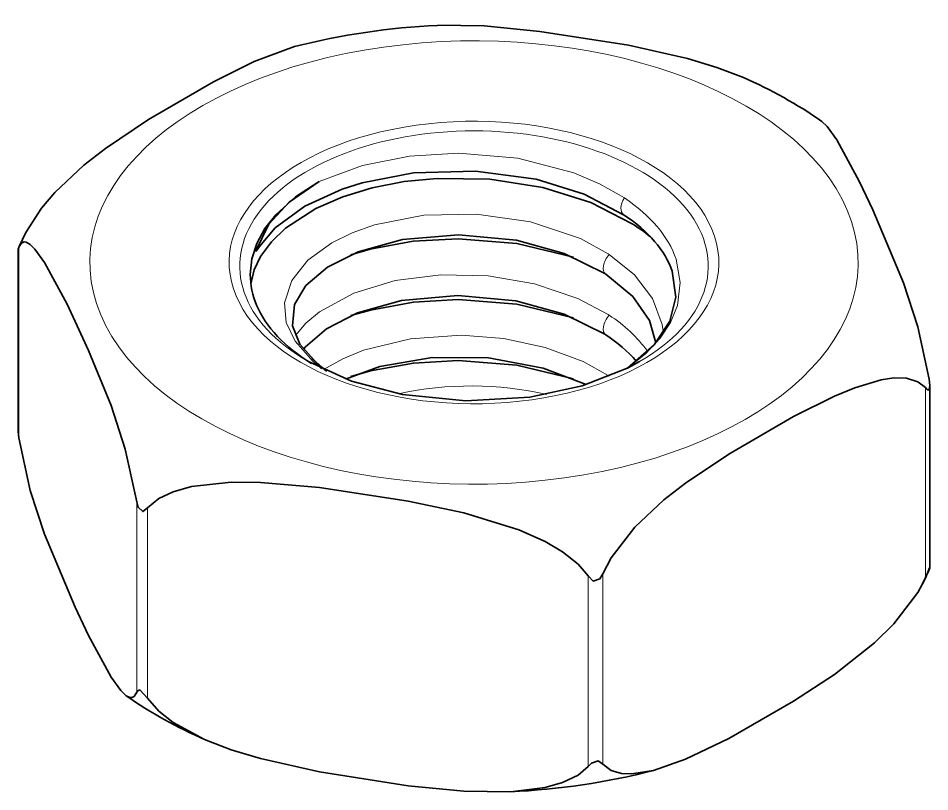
# Model space of a CAD drawing. Extents: x -131 to 1002, y -402 to 783.
# Drawn here: x 717.45 to 723.56, y 337.47 to 342.66 of the extents above; entities that cross this region are included whole.
import ezdxf

# ---------------------------------------------------------------- set-up
doc = ezdxf.new("R2010")
doc.units = 0

msp = doc.modelspace()

# ---------------------------------------------------------------- linework, layer by layer
at = {"color": 7, "lineweight": 35, "ltscale": 0.002631}
msp.add_line((717.5015, 341.2198), (717.4567, 341.1245), dxfattribs=at)
at = {"color": 7, "lineweight": 35, "ltscale": 0.000326079}
msp.add_line((717.4514, 341.107), (717.4547, 341.1196), dxfattribs=at)
at = {"color": 7, "lineweight": 35, "ltscale": 0.030574}
for p, q in [((717.4514, 339.8841), (717.4514, 341.107)), ((723.5627, 338.9696), (723.5627, 340.1925))]:
    msp.add_line(p, q, dxfattribs=at)
at = {"color": 7, "lineweight": 35, "ltscale": 0.000132048}
msp.add_line((717.4547, 341.1196), (717.4567, 341.1245), dxfattribs=at)
at = {"color": 7, "lineweight": 13, "ltscale": 0.03195}
for p, q in [((717.4547, 339.8416), (717.4547, 341.1196)), ((718.2467, 338.1351), (718.2467, 339.4131)), ((718.3174, 338.0943), (718.3174, 339.3723)), ((721.2731, 337.6371), (721.2731, 338.9151)), ((721.3697, 337.652), (721.3697, 338.93))]:
    msp.add_line(p, q, dxfattribs=at)
at = {"color": 7, "lineweight": 13, "ltscale": 0.000219223}
msp.add_line((721.4061, 341.0773), (721.4134, 341.0725), dxfattribs=at)
at = {"color": 7, "lineweight": 35, "ltscale": 0.000208666}
for p, q in [((721.3835, 340.9451), (721.3906, 340.9406)), ((721.3835, 340.5369), (721.3906, 340.5324))]:
    msp.add_line(p, q, dxfattribs=at)
at = {"color": 7, "lineweight": 13, "ltscale": 0.000218804}
msp.add_line((721.4061, 340.6691), (721.4134, 340.6643), dxfattribs=at)
at = {"color": 7, "lineweight": 13, "ltscale": 0.000563981}
msp.add_line((719.4303, 340.3655), (719.4098, 340.3749), dxfattribs=at)
at = {"color": 7, "lineweight": 13, "ltscale": 0.000317185}
msp.add_line((719.4402, 340.3576), (719.4303, 340.3655), dxfattribs=at)
at = {"color": 7, "lineweight": 35, "ltscale": 0.000161901}
msp.add_line((719.4355, 340.3621), (719.4402, 340.3576), dxfattribs=at)
at = {"color": 7, "lineweight": 13, "ltscale": 0.000218387}
msp.add_line((721.4061, 340.2608), (721.4134, 340.256), dxfattribs=at)
at = {"color": 7, "lineweight": 35, "ltscale": 0.001065}
for p, q in [((723.5627, 340.1925), (723.5593, 340.235)), ((717.4514, 339.8841), (717.4547, 339.8416))]:
    msp.add_line(p, q, dxfattribs=at)
at = {"color": 7, "lineweight": 13, "ltscale": 0.031951}
msp.add_line((723.5334, 338.9012), (723.5334, 340.1793), dxfattribs=at)
at = {"color": 7, "lineweight": 35, "ltscale": 0.002633}
msp.add_line((723.5126, 338.8568), (723.5573, 338.9521), dxfattribs=at)
at = {"color": 7, "lineweight": 35, "ltscale": 0.000132754}
msp.add_line((723.5593, 338.957), (723.5573, 338.9521), dxfattribs=at)
at = {"color": 7, "lineweight": 35, "ltscale": 0.000325739}
msp.add_line((723.5627, 338.9696), (723.5593, 338.957), dxfattribs=at)
at = {"color": 7, "lineweight": 35, "ltscale": 0.001228}
msp.add_line((723.5334, 338.9012), (723.5126, 338.8568), dxfattribs=at)
at = {"color": 7, "lineweight": 35}
for points in [[(720.2629, 342.6092), (720.5748, 342.6052), (720.9491, 342.5686), (721.5423, 342.4751), (721.9384, 342.3864), (722.1357, 342.3271), (722.3134, 342.2584)], [(719.3035, 342.466), (719.0339, 342.3668), (718.7599, 342.2299), (718.3256, 341.9775), (718.0357, 341.7827), (717.8912, 341.6705), (717.6968, 341.4886), (717.6064, 341.3828), (717.5015, 341.2198)], [(722.8393, 341.9649), (722.8759, 341.9305), (722.9406, 341.8403), (723.0911, 341.5599), (723.1801, 341.3715)], [(721.5104, 341.3387), (721.2448, 341.4769), (720.924, 341.5762), (720.5176, 341.6312), (720.1017, 341.6187), (719.7582, 341.5528), (719.6232, 341.51)], [(721.5677, 341.2784), (721.2896, 341.4202), (720.9689, 341.5206), (720.6139, 341.5762), (720.2607, 341.582), (720.0385, 341.5604), (719.8246, 341.5189), (719.6266, 341.4589), (719.4464, 341.3804)], [(719.007, 340.9365), (719.0182, 341.0422), (719.0515, 341.1458), (719.1056, 341.2452), (719.1788, 341.3389), (719.3104, 341.4586), (719.4695, 341.5619)], [(719.6231, 341.51), (719.3719, 341.3951), (719.1743, 341.2498), (719.0681, 341.1246), (719.0459, 341.094), (719.045, 341.0959), (719.1315, 341.2749), (719.2668, 341.4221), (719.4695, 341.5619)], [(719.0107, 340.8755), (719.0333, 340.9683), (719.0756, 341.058), (719.1483, 341.1575), (719.244, 341.2492), (719.4464, 341.3804)], [(723.5593, 340.235), (723.482, 340.5875), (723.386, 340.8807), (723.1801, 341.3715)], [(721.3835, 340.9451), (721.1125, 341.0792), (720.7917, 341.1677), (720.4042, 341.204), (720.0267, 341.1718), (719.7313, 341.0901), (719.5245, 340.9861), (719.3801, 340.8635), (719.3029, 340.7365), (719.2897, 340.594), (719.3398, 340.4706), (719.4355, 340.3621)], [(717.4567, 341.1245), (717.473, 341.1483), (717.491, 341.1558), (717.5041, 341.1544), (717.532, 341.1391), (717.5633, 341.1086), (717.6281, 341.0185), (717.7784, 340.738), (717.8339, 340.622)], [(721.175, 341.0542), (720.7937, 341.1463), (720.4016, 341.1772), (720.1003, 341.1602), (719.8119, 341.1075), (719.6817, 341.0698)], [(721.8359, 340.9597), (721.8599, 340.7851), (721.8195, 340.625), (721.7158, 340.4663), (721.5355, 340.3094)], [(721.3906, 340.9406), (721.5717, 340.7907), (721.6841, 340.628), (721.7263, 340.4785)], [(721.3835, 340.5369), (721.1111, 340.6714), (720.7886, 340.76), (720.3992, 340.7958), (720.0205, 340.7624), (719.7249, 340.6793), (719.5189, 340.5741), (719.3776, 340.4523), (719.3644, 340.4363)], [(721.1748, 340.646), (720.7936, 340.7381), (720.4017, 340.769), (720.1006, 340.752), (719.8123, 340.6993), (719.6822, 340.6617)], [(718.2467, 339.4131), (718.1694, 339.7657), (718.0734, 340.0588), (717.923, 340.4266), (717.8339, 340.622)], [(719.3966, 340.3528), (719.6862, 340.2215), (720.0272, 340.1318), (720.4517, 340.0894), (720.8804, 340.1146), (721.2324, 340.1905), (721.5399, 340.311), (721.6176, 340.3529)], [(721.2596, 340.1988), (720.9703, 340.3094), (720.6032, 340.3776), (720.2264, 340.381), (719.8763, 340.3212), (719.645, 340.2365)], [(721.1748, 340.2378), (720.7936, 340.3298), (720.4017, 340.3607), (720.1006, 340.3438), (719.8123, 340.2911), (719.6822, 340.2534)], [(723.5334, 340.1793), (723.4837, 340.2184), (723.4078, 340.2414), (723.3223, 340.2433), (723.2369, 340.231), (723.0599, 340.1782), (722.923, 340.1215), (722.649, 339.9845), (722.2147, 339.7321), (721.9248, 339.5373), (721.7803, 339.4251), (721.5859, 339.2433), (721.4258, 339.0372), (721.3697, 338.93)], [(723.5334, 340.1793), (723.5435, 340.1683), (723.5485, 340.1642), (723.5577, 340.1639), (723.5627, 340.1925)], [(717.4547, 339.8416), (717.532, 339.4891), (717.6281, 339.1959), (717.8339, 338.7052)], [(721.2731, 338.9151), (721.2052, 338.9934), (721.1014, 339.0763), (720.9847, 339.1457), (720.8083, 339.2249), (720.4393, 339.3387), (720.0649, 339.4179), (719.4717, 339.508), (719.0757, 339.5419), (718.8784, 339.5435), (718.6127, 339.5151), (718.4893, 339.4805), (718.3942, 339.4352), (718.3174, 339.3723)], [(718.2467, 339.4131), (718.2552, 339.3759), (718.2861, 339.3473), (718.3174, 339.3723)], [(723.5334, 338.9012), (723.5615, 338.9697), (723.5622, 338.9706), (723.5627, 338.9696)], [(721.3697, 338.93), (721.3516, 338.8967), (721.3069, 338.8802), (721.2731, 338.9151)], [(723.5126, 338.8568), (723.4837, 338.8047), (723.3223, 338.5933), (723.1932, 338.4668), (722.923, 338.2542), (722.649, 338.0746), (722.2147, 337.8257), (721.9248, 337.6856), (721.7105, 337.6106)], [(718.1747, 338.1117), (718.1382, 338.1461), (718.0734, 338.2363), (717.923, 338.5168), (717.8339, 338.7052)], [(718.2467, 338.1351), (718.2524, 338.145), (718.2659, 338.1504), (718.3174, 338.0943)], [(718.2467, 338.1351), (718.2285, 338.1065), (718.212, 338.0991), (718.2001, 338.0997), (718.1747, 338.1117)], [(718.7007, 337.8182), (718.4893, 337.933), (718.3942, 338.0077), (718.3174, 338.0943)], [(720.7512, 337.4674), (720.4393, 337.4714), (720.0649, 337.508), (719.4717, 337.6015), (719.0757, 337.6902), (718.8784, 337.7495), (718.7007, 337.8182)], [(721.3697, 337.652), (721.3387, 337.6748), (721.2958, 337.66), (721.2731, 337.6371)], [(721.2731, 337.6371), (721.2052, 337.5797), (721.1014, 337.5289), (720.9847, 337.4957), (720.7512, 337.4674)], [(721.7105, 337.6106), (721.564, 337.5869), (721.4955, 337.5898), (721.4258, 337.6097), (721.3697, 337.652)]]:
    msp.add_lwpolyline(points, dxfattribs=at)
at = {"color": 7, "lineweight": 13}
for points in [[(721.5155, 341.451), (721.3486, 341.5463), (721.1772, 341.6189), (720.8015, 341.717), (720.4039, 341.7516), (720.0751, 341.7324), (719.7587, 341.6693), (719.4695, 341.5619)], [(719.4098, 340.3749), (719.3074, 340.49), (719.2485, 340.616), (719.2374, 340.7469), (719.2853, 340.8965), (719.3941, 341.0335), (719.5542, 341.1504), (719.6893, 341.2168), (719.8396, 341.27), (720.1718, 341.3347), (720.5241, 341.3424), (720.8859, 341.2903), (721.2208, 341.178), (721.4061, 341.0773)], [(721.4134, 341.0725), (721.5828, 340.9351), (721.7045, 340.7762), (721.7693, 340.6027), (721.7769, 340.5468)], [(721.5375, 340.3107), (721.6569, 340.4044), (721.7554, 340.5096), (721.825, 340.6163), (721.8704, 340.7295), (721.89, 340.8846), (721.8619, 341.04)], [(719.3094, 340.5275), (719.3798, 340.6115), (719.4704, 340.688), (719.701, 340.8134), (719.9788, 340.8966), (720.285, 340.9352), (720.6021, 340.9282), (720.9137, 340.8754), (721.2034, 340.7776), (721.4061, 340.6691)], [(719.5027, 340.3022), (719.6266, 340.3721), (719.7667, 340.4299), (720.0814, 340.5067), (720.4211, 340.5296), (720.7064, 340.5076), (720.9831, 340.4485), (721.2391, 340.3531), (721.4061, 340.2608)]]:
    msp.add_lwpolyline(points, dxfattribs=at)
at = {"color": 7, "lineweight": 35}
for centre, radius, start, end in [((720.4816, 337.848), 4.7661, 92.62958, 104.3111), ((721.0793, 339.4254), 3.0899, 55.27611, 66.46247), ((720.8516, 340.1526), 1.3342, 51.09214, 57.54188), ((719.5319, 340.939), 0.5249, 180.27745, 203.21017), ((720.8885, 339.7408), 0.9371, 40.90404, 57.61799), ((719.9556, 340.8758), 0.7309, 225.15341, 233.42262), ((719.9348, 340.6512), 3.0899, 235.2761, 246.46248), ((720.5325, 342.2286), 4.7661, 272.62959, 284.31111)]:
    msp.add_arc(centre, radius, start, end, dxfattribs=at)
at = {"color": 7, "lineweight": 13}
for centre, radius, start, end in [((720.9101, 339.8701), 0.9399, 35.82538, 57.63339), ((719.8317, 340.7582), 0.5701, 222.26257, 232.54498), ((719.984, 340.921), 0.7844, 225.09387, 233.63889), ((719.8486, 340.7499), 0.5681, 222.58069, 233.45403), ((720.4893, 337.9249), 2.2652, 77.06353, 102.43111)]:
    msp.add_arc(centre, radius, start, end, dxfattribs=at)
for centre, major_axis, ratio, start_param, end_param in [((720.507, 341.0181), (2.5754, 0), 0.57735, 0.238201, 6.521386), ((720.507, 341.0181), (1.6414, 0), 0.57735, 3.379793, 9.662978), ((720.507, 340.9942), (1.5707, 0), 0.57735, 5.497715, 10.210378), ((721.5657, 341.4221), (-0.0552, -0.0834), 0.57847, 4.747903, 6.283188), ((720.3936, 340.8785), (1.4965, -0.0117), 0.58383, 0.199239, 0.727806), ((721.4452, 341.0244), (-0.0546, -0.0837), 0.543957, 4.480494, 6.282041), ((721.4452, 340.6161), (-0.0546, -0.0837), 0.543957, 4.480494, 6.282041), ((719.3694, 340.287), (-0.0661, -0.0751), 0.736343, 3.141557, 3.528261)]:
    msp.add_ellipse(centre, major_axis=major_axis, ratio=ratio, start_param=start_param, end_param=end_param, dxfattribs=at)
at = {"color": 7, "lineweight": 35}
for centre, major_axis, ratio, start_param, end_param in [((720.5503, 340.8816), (1.3091, -0.0984), 0.565456, 0.236926, 0.790929), ((720.5075, 340.9366), (1.5005, 0.0002), 0.577285, 3.379674, 3.900004)]:
    msp.add_ellipse(centre, major_axis=major_axis, ratio=ratio, start_param=start_param, end_param=end_param, dxfattribs=at)

doc.saveas('drawing.dxf')
